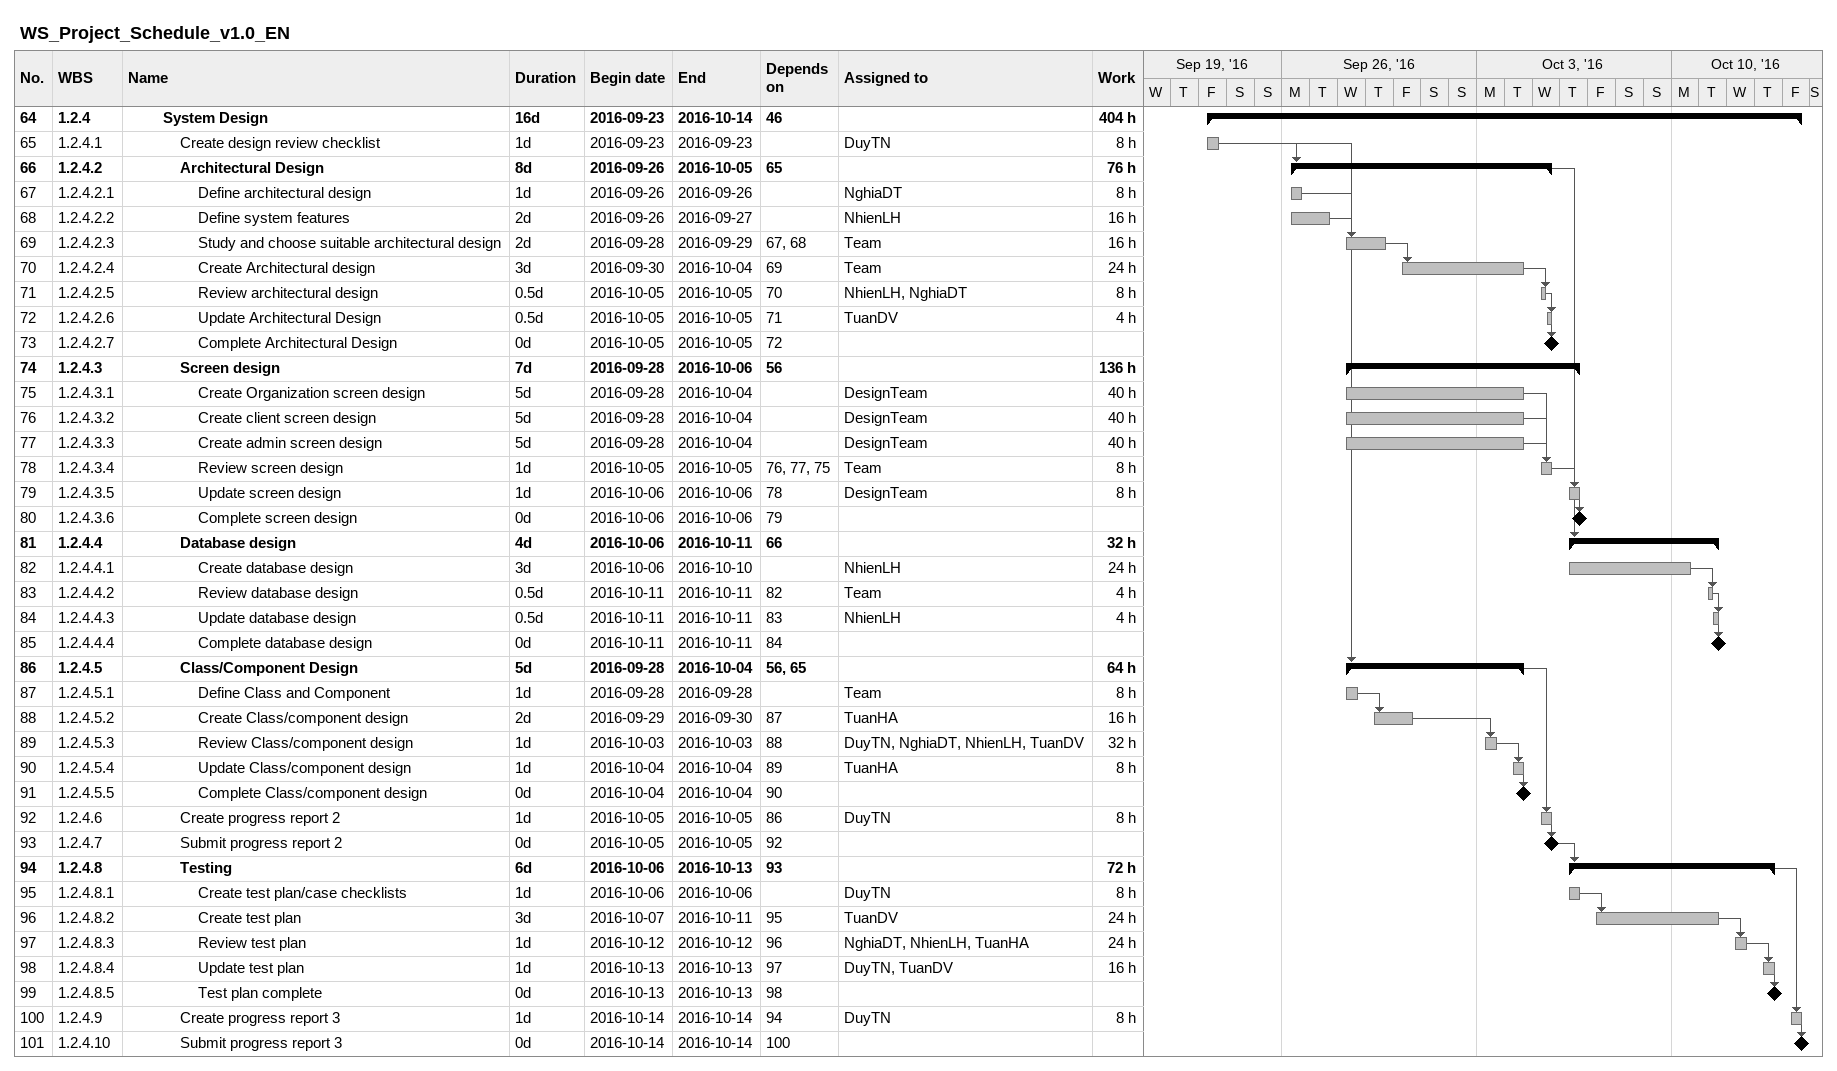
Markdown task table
WS_Project_Schedule_v1.0_EN

| ID | WBS | Task | Duration | Start | Finish | Predecessors | Resources | Work (h) |
|---|---|---|---|---|---|---|---|---|
| 64 | 1.2.4 | **System Design** | 16d | 2016-09-23 | 2016-10-14 | 46 |  | 404 |
| 65 | 1.2.4.1 | Create design review checklist | 1d | 2016-09-23 | 2016-09-23 |  | DuyTN | 8 |
| 66 | 1.2.4.2 | **Architectural Design** | 8d | 2016-09-26 | 2016-10-05 | 65 |  | 76 |
| 67 | 1.2.4.2.1 | Define architectural design | 1d | 2016-09-26 | 2016-09-26 |  | NghiaDT | 8 |
| 68 | 1.2.4.2.2 | Define system features | 2d | 2016-09-26 | 2016-09-27 |  | NhienLH | 16 |
| 69 | 1.2.4.2.3 | Study and choose suitable architectural design | 2d | 2016-09-28 | 2016-09-29 | 67, 68 | Team | 16 |
| 70 | 1.2.4.2.4 | Create Architectural design | 3d | 2016-09-30 | 2016-10-04 | 69 | Team | 24 |
| 71 | 1.2.4.2.5 | Review architectural design | 0.5d | 2016-10-05 | 2016-10-05 | 70 | NhienLH, NghiaDT | 8 |
| 72 | 1.2.4.2.6 | Update Architectural Design | 0.5d | 2016-10-05 | 2016-10-05 | 71 | TuanDV | 4 |
| 73 | 1.2.4.2.7 | Complete Architectural Design | 0d | 2016-10-05 | 2016-10-05 | 72 |  |  |
| 74 | 1.2.4.3 | **Screen design** | 7d | 2016-09-28 | 2016-10-06 | 56 |  | 136 |
| 75 | 1.2.4.3.1 | Create Organization screen design | 5d | 2016-09-28 | 2016-10-04 |  | DesignTeam | 40 |
| 76 | 1.2.4.3.2 | Create client screen design | 5d | 2016-09-28 | 2016-10-04 |  | DesignTeam | 40 |
| 77 | 1.2.4.3.3 | Create admin screen design | 5d | 2016-09-28 | 2016-10-04 |  | DesignTeam | 40 |
| 78 | 1.2.4.3.4 | Review screen design | 1d | 2016-10-05 | 2016-10-05 | 76, 77, 75 | Team | 8 |
| 79 | 1.2.4.3.5 | Update screen design | 1d | 2016-10-06 | 2016-10-06 | 78 | DesignTeam | 8 |
| 80 | 1.2.4.3.6 | Complete screen design | 0d | 2016-10-06 | 2016-10-06 | 79 |  |  |
| 81 | 1.2.4.4 | **Database design** | 4d | 2016-10-06 | 2016-10-11 | 66 |  | 32 |
| 82 | 1.2.4.4.1 | Create database design | 3d | 2016-10-06 | 2016-10-10 |  | NhienLH | 24 |
| 83 | 1.2.4.4.2 | Review database design | 0.5d | 2016-10-11 | 2016-10-11 | 82 | Team | 4 |
| 84 | 1.2.4.4.3 | Update database design | 0.5d | 2016-10-11 | 2016-10-11 | 83 | NhienLH | 4 |
| 85 | 1.2.4.4.4 | Complete database design | 0d | 2016-10-11 | 2016-10-11 | 84 |  |  |
| 86 | 1.2.4.5 | **Class/Component Design** | 5d | 2016-09-28 | 2016-10-04 | 56, 65 |  | 64 |
| 87 | 1.2.4.5.1 | Define Class and Component | 1d | 2016-09-28 | 2016-09-28 |  | Team | 8 |
| 88 | 1.2.4.5.2 | Create Class/component design | 2d | 2016-09-29 | 2016-09-30 | 87 | TuanHA | 16 |
| 89 | 1.2.4.5.3 | Review Class/component design | 1d | 2016-10-03 | 2016-10-03 | 88 | DuyTN, NghiaDT, NhienLH, TuanDV | 32 |
| 90 | 1.2.4.5.4 | Update Class/component design | 1d | 2016-10-04 | 2016-10-04 | 89 | TuanHA | 8 |
| 91 | 1.2.4.5.5 | Complete Class/component design | 0d | 2016-10-04 | 2016-10-04 | 90 |  |  |
| 92 | 1.2.4.6 | Create progress report 2 | 1d | 2016-10-05 | 2016-10-05 | 86 | DuyTN | 8 |
| 93 | 1.2.4.7 | Submit progress report 2 | 0d | 2016-10-05 | 2016-10-05 | 92 |  |  |
| 94 | 1.2.4.8 | **Testing** | 6d | 2016-10-06 | 2016-10-13 | 93 |  | 72 |
| 95 | 1.2.4.8.1 | Create test plan/case checklists | 1d | 2016-10-06 | 2016-10-06 |  | DuyTN | 8 |
| 96 | 1.2.4.8.2 | Create test plan | 3d | 2016-10-07 | 2016-10-11 | 95 | TuanDV | 24 |
| 97 | 1.2.4.8.3 | Review test plan | 1d | 2016-10-12 | 2016-10-12 | 96 | NghiaDT, NhienLH, TuanHA | 24 |
| 98 | 1.2.4.8.4 | Update test plan | 1d | 2016-10-13 | 2016-10-13 | 97 | DuyTN, TuanDV | 16 |
| 99 | 1.2.4.8.5 | Test plan complete | 0d | 2016-10-13 | 2016-10-13 | 98 |  |  |
| 100 | 1.2.4.9 | Create progress report 3 | 1d | 2016-10-14 | 2016-10-14 | 94 | DuyTN | 8 |
| 101 | 1.2.4.10 | Submit progress report 3 | 0d | 2016-10-14 | 2016-10-14 | 100 |  |  |
